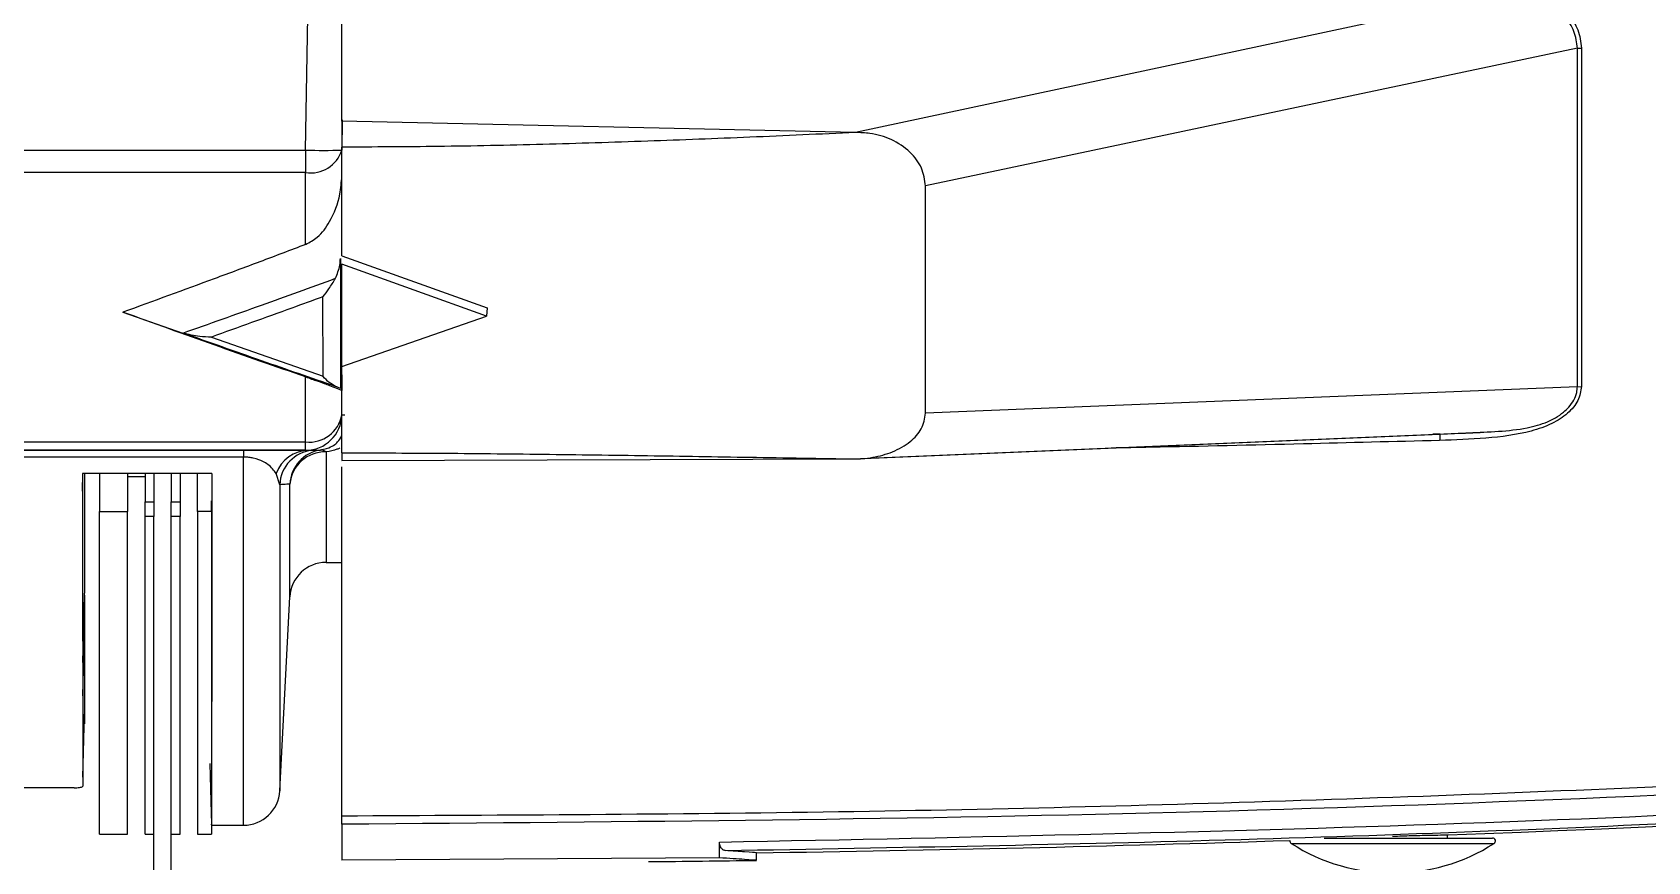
# Model space of a CAD drawing. Extents: x 2 to 136, y 1 to 99.
# Drawn here: x 102.324 to 105.091, y 41.868 to 43.287 of the extents above; entities that cross this region are included whole.
import ezdxf

# ---------------------------------------------------------------- set-up
doc = ezdxf.new("R2010")
doc.units = 0
doc.header["$MEASUREMENT"] = 0
doc.layers.add('OBJECT', color=7, linetype='CONTINUOUS')

msp = doc.modelspace()

# ---------------------------------------------------------------- linework, layer by layer
at = {"layer": 'OBJECT'}
for p, q in [((102.7924, 43.0857), (102.7976, 43.421)), ((104.7356, 43.3288), (103.7344, 43.1157)), ((102.8544, 43.1351), (102.8544, 43.3028)), ((104.9709, 43.2598), (103.8544, 43.0242)), ((102.8552, 43.1374), (102.8544, 43.0857)), ((103.7344, 43.1157), (102.8544, 43.1351)), ((101.8394, 43.0857), (102.7924, 43.0857)), ((102.7924, 43.0857), (102.7924, 43.0471)), ((102.8544, 42.9047), (102.8544, 43.0906)), ((102.7924, 43.0471), (101.8394, 43.0471)), ((102.7924, 42.924), (102.7924, 43.0471)), ((103.8544, 42.6353), (103.8544, 43.0242)), ((102.8544, 42.9047), (103.1033, 42.8156)), ((103.1021, 42.8014), (102.8544, 42.8901)), ((102.8544, 42.7149), (102.8544, 42.8901)), ((102.8222, 42.6984), (102.822, 42.8346)), ((102.4794, 42.8081), (102.5822, 42.7725)), ((103.1033, 42.8156), (103.1021, 42.8014)), ((102.8544, 42.7149), (103.1021, 42.8014)), ((102.6313, 42.7656), (102.8222, 42.6984)), ((102.7924, 42.5861), (102.7924, 42.6973)), ((102.8544, 42.5674), (102.8544, 42.7144)), ((102.8544, 42.7011), (102.8544, 42.6742)), ((104.9709, 42.6806), (103.8544, 42.6353)), ((104.9709, 42.6806), (104.9779, 42.6811)), ((101.8394, 42.5861), (102.7924, 42.5861)), ((102.7924, 42.5718), (102.7924, 42.5861)), ((103.7344, 42.5571), (104.7356, 42.5995)), ((103.7426, 42.5576), (104.7296, 42.5995)), ((104.7357, 42.5995), (104.7233, 42.5993)), ((104.7356, 42.5995), (104.7357, 42.5995)), ((104.7433, 42.6001), (104.8162, 42.6032)), ((102.7924, 42.5718), (101.8394, 42.5718)), ((101.8394, 42.5718), (102.6861, 42.5718)), ((102.6861, 42.5602), (101.8394, 42.5602)), ((102.6861, 42.5718), (102.6861, 42.5602)), ((102.6861, 41.93), (102.6861, 42.5602)), ((102.7976, 42.5717), (102.7924, 42.5718)), ((102.7976, 42.5717), (102.8044, 42.572)), ((102.8273, 42.569), (102.8273, 42.38)), ((102.6319, 42.5323), (102.4101, 42.5323)), ((102.4102, 42.5018), (102.411, 42.5323)), ((102.4135, 42.5323), (102.4135, 42.3272)), ((102.4394, 42.5323), (102.4394, 42.4672)), ((102.4874, 42.5323), (102.4874, 42.4672)), ((102.5174, 42.5323), (102.5174, 42.4835)), ((102.5323, 42.5323), (102.5323, 42.4835)), ((102.5623, 42.5323), (102.5623, 42.4835)), ((102.5772, 42.5323), (102.5772, 42.4835)), ((102.6072, 42.4672), (102.6072, 42.5323)), ((102.748, 42.5129), (102.7418, 42.5322)), ((102.8544, 42.5545), (103.7344, 42.5571)), ((102.8544, 41.9463), (102.8544, 42.5433)), ((102.4874, 42.5272), (102.5174, 42.5272)), ((102.748, 42.5129), (102.748, 41.9888)), ((102.7654, 42.3212), (102.7654, 42.514)), ((102.5174, 42.4835), (102.5323, 42.4835)), ((102.5174, 42.4583), (102.5174, 42.4835)), ((102.5323, 42.4835), (102.5323, 42.4583)), ((102.5623, 42.4835), (102.5772, 42.4835)), ((102.5623, 42.4583), (102.5623, 42.4835)), ((102.5772, 42.4835), (102.5772, 42.4583)), ((102.6312, 42.4672), (102.6312, 42.4852)), ((102.4394, 42.4672), (102.4874, 42.4672)), ((102.4394, 41.915), (102.4394, 42.4672)), ((102.4874, 41.915), (102.4874, 42.4672)), ((102.5323, 42.4583), (102.5174, 42.4583)), ((102.5174, 41.915), (102.5174, 42.4583)), ((102.5323, 41.9465), (102.5323, 42.4583)), ((102.5772, 42.4583), (102.5623, 42.4583)), ((102.5623, 41.9465), (102.5623, 42.4583)), ((102.5772, 41.915), (102.5772, 42.4583)), ((102.6312, 42.4672), (102.6072, 42.4672)), ((102.6072, 42.4672), (102.6072, 41.915)), ((102.6312, 42.4672), (102.6312, 41.915)), ((102.8273, 42.38), (102.8544, 42.38)), ((102.4105, 42.2087), (102.4135, 42.3236)), ((102.4135, 42.3236), (102.4135, 42.3272)), ((102.748, 41.9888), (102.7654, 42.3212)), ((102.4105, 42.1516), (102.4135, 42.2643)), ((102.4135, 42.2643), (102.4135, 42.2604)), ((102.4135, 42.2605), (102.4135, 42.1202)), ((102.4135, 42.2605), (102.4135, 42.2605)), ((102.4107, 42.0125), (102.4135, 42.1202)), ((102.4135, 42.1202), (102.4135, 42.1168)), ((102.3956, 41.994), (102.2358, 41.994)), ((102.5323, 41.765), (102.5323, 41.9465)), ((102.5623, 41.765), (102.5623, 41.9465)), ((102.6312, 41.93), (102.6861, 41.93)), ((102.8544, 41.9317), (102.8544, 41.8703)), ((102.4394, 41.915), (102.4874, 41.915)), ((102.5174, 41.915), (102.5323, 41.915)), ((102.5623, 41.915), (102.5772, 41.915)), ((102.6072, 41.915), (102.6312, 41.915)), ((103.5011, 41.8743), (103.5014, 41.9012)), ((104.4805, 41.899), (104.8282, 41.899)), ((104.537, 41.9082), (104.8255, 41.9082)), ((104.7481, 41.9082), (104.7481, 41.9134)), ((104.7509, 41.9135), (104.7509, 41.9135)), ((103.5011, 41.8743), (102.8544, 41.8703)), ((103.5644, 41.87), (103.5647, 41.883)), ((103.5644, 41.87), (103.5647, 41.883)), ((103.5644, 41.87), (103.5644, 41.87))]:
    msp.add_line(p, q, dxfattribs=at)
at = {"layer": 'OBJECT', "flags": 128}
msp.add_lwpolyline([(102.6285, 42.0358), (102.6302, 41.9705), (102.6312, 41.9319)], dxfattribs=at)
at = {"layer": 'OBJECT'}
for centre, radius, start, end in [((102.8227, 44.016), 0.9309, 268.134, 271.9495), ((102.8012, 43.102), 0.0556, 260.8356, 342.9673), ((102.7985, 42.6425), 0.0568, 263.852, 349.9204), ((102.7924, 42.6338), 0.062, 270.0041, 358.8485), ((102.7982, 42.5118), 0.0599, 90.5711, 160.0609), ((102.8099, 42.5102), 0.062, 95.1282, 177.4892), ((102.8273, 42.511), 0.062, 99.0486, 177.2), ((102.8255, 42.5087), 0.0603, 88.2793, 174.8878), ((102.8187, 42.5595), 0.0128, 47.8726, 95.1742), ((102.8273, 42.318), 0.062, 90, 177), ((102.8544, 92.538), 50.66, 272.14401, 276.67316), ((102.6861, 41.992), 0.062, 270, 357), ((102.8544, 92.538), 50.66, 270.80341, 271.83692), ((104.4832, 41.9032), 0.005, 170.9719, 237.4319), ((104.6544, 42.1712), 0.323, 237.4319, 302.5681), ((104.8255, 41.9032), 0.005, 302.5681, 90), ((102.8544, 92.525), 50.66, 270.59378, 270.80303)]:
    msp.add_arc(centre, radius, start, end, dxfattribs=at)
for points, knots in [([(104.7349, 43.3685), (104.7535, 43.3688), (104.789, 43.3694), (104.8418, 43.3669), (104.8888, 43.359), (104.9278, 43.3427), (104.9555, 43.3198), (104.974, 43.2916), (104.9766, 43.2707), (104.9779, 43.2602)], [0, 0, 0, 0, 0.175155, 0.335953, 0.499736, 0.628069, 0.749937, 0.875048, 1, 1, 1, 1]), ([(104.9709, 43.2598), (104.9697, 43.2696), (104.9673, 43.2893), (104.9494, 43.3157), (104.9223, 43.3359), (104.8861, 43.3473), (104.8453, 43.3476), (104.8047, 43.3417), (104.7725, 43.3359), (104.75, 43.3316), (104.7401, 43.3297), (104.7357, 43.3288)], [0, 0, 0, 0, 0.123068, 0.246586, 0.369053, 0.491538, 0.630311, 0.772463, 0.899411, 0.955665, 1, 1, 1, 1]), ([(104.9709, 42.6806), (104.9708, 42.7681), (104.9708, 42.9431), (104.9708, 43.1542), (104.9709, 43.2598)], [0, 0, 0, 0, 0.499778, 1, 1, 1, 1]), ([(104.9709, 43.2598), (104.972, 43.2599), (104.9744, 43.2601), (104.9767, 43.2602), (104.9779, 43.2602)], [0, 0, 0, 0, 0.5, 1, 1, 1, 1]), ([(104.9779, 43.2602), (104.9779, 43.1547), (104.978, 42.9437), (104.9779, 42.7686), (104.9779, 42.6811)], [0, 0, 0, 0, 0.500002, 1, 1, 1, 1]), ([(102.8544, 43.1351), (102.8544, 43.1283), (102.8544, 43.1148), (102.8544, 43.0997), (102.8544, 43.0925), (102.8544, 43.0906)], [0, 0, 0, 0, 0.425025, 0.850048, 1, 1, 1, 1]), ([(103.7344, 43.1157), (103.674, 43.1129), (103.5553, 43.1074), (103.3768, 43.1005), (103.1988, 43.095), (103.0242, 43.0913), (102.9093, 43.0908), (102.8544, 43.0906)], [0, 0, 0, 0, 0.206023, 0.404822, 0.608638, 0.812834, 1, 1, 1, 1]), ([(103.8544, 43.0242), (103.8529, 43.0346), (103.8499, 43.0554), (103.8287, 43.0837), (103.7975, 43.1045), (103.7638, 43.1146), (103.7426, 43.1154), (103.7344, 43.1157)], [0, 0, 0, 0, 0.217935, 0.435232, 0.661573, 0.868603, 1, 1, 1, 1]), ([(102.7924, 42.924), (102.7993, 42.9278), (102.8161, 42.9369), (102.8374, 42.9669), (102.8515, 43.0034), (102.8536, 43.0307), (102.8544, 43.0411)], [0, 0, 0, 0, 0.173965, 0.419974, 0.778927, 1, 1, 1, 1]), ([(102.7924, 42.924), (102.7663, 42.9141), (102.7141, 42.8944), (102.6098, 42.8556), (102.5315, 42.8271), (102.4794, 42.8081)], [0, 0, 0, 0, 0.250124, 0.500247, 1, 1, 1, 1]), ([(102.8433, 42.8661), (102.8464, 42.8735), (102.8511, 42.8843), (102.8517, 42.8961), (102.852, 42.8999)], [0, 0, 0, 0, 0.681912, 1, 1, 1, 1]), ([(102.852, 42.8999), (102.852, 42.8681), (102.8521, 42.7914), (102.8521, 42.7196), (102.8522, 42.6775)], [0, 0, 0, 0, 0.413967, 1, 1, 1, 1]), ([(102.5822, 42.7725), (102.6271, 42.7883), (102.7141, 42.8191), (102.8011, 42.8507), (102.8433, 42.8661)], [0, 0, 0, 0, 0.515589, 1, 1, 1, 1]), ([(102.822, 42.8346), (102.8221, 42.8347), (102.8255, 42.8388), (102.8329, 42.8483), (102.8397, 42.8599), (102.8433, 42.8661)], [0, 0, 0, 0, 0.0055, 0.474179, 1, 1, 1, 1]), ([(102.822, 42.8346), (102.8042, 42.8281), (102.7406, 42.8048), (102.677, 42.782), (102.6313, 42.7656)], [0, 0, 0, 0, 0.2808138, 1, 1, 1, 1]), ([(102.7924, 42.6973), (102.7402, 42.7154), (102.6359, 42.7517), (102.5315, 42.7893), (102.4794, 42.8081)], [0, 0, 0, 0, 0.499973, 1, 1, 1, 1]), ([(102.6313, 42.7656), (102.6312, 42.7656), (102.6244, 42.7656), (102.6075, 42.7662), (102.5917, 42.7701), (102.5822, 42.7725)], [0, 0, 0, 0, 0.004832, 0.40487, 1, 1, 1, 1]), ([(102.8435, 42.6811), (102.8013, 42.6956), (102.7142, 42.7257), (102.6271, 42.7565), (102.5822, 42.7725)], [0, 0, 0, 0, 0.4842849, 1, 1, 1, 1]), ([(102.7924, 42.6973), (102.7993, 42.6949), (102.8161, 42.6891), (102.8374, 42.6813), (102.8515, 42.6758), (102.8536, 42.6746), (102.8544, 42.6742)], [0, 0, 0, 0, 0.1739661, 0.4199742, 0.7789256, 1, 1, 1, 1]), ([(102.8435, 42.6811), (102.8399, 42.6831), (102.8331, 42.6868), (102.8257, 42.6944), (102.8222, 42.6984), (102.8222, 42.6984)], [0, 0, 0, 0, 0.521478, 0.994508, 1, 1, 1, 1]), ([(102.8522, 42.6775), (102.8514, 42.6779), (102.8502, 42.6786), (102.8451, 42.6805), (102.8435, 42.6811)], [0, 0, 0, 0, 0.67796, 1, 1, 1, 1]), ([(104.9779, 42.6811), (104.9766, 42.673), (104.9739, 42.6567), (104.9553, 42.6346), (104.9277, 42.6164), (104.8806, 42.5998), (104.814, 42.5914), (104.7613, 42.5895), (104.7349, 42.5886)], [0, 0, 0, 0, 0.125022, 0.250259, 0.372598, 0.500558, 0.75017, 1, 1, 1, 1]), ([(104.7357, 42.5995), (104.7523, 42.6002), (104.7855, 42.6016), (104.835, 42.6039), (104.8815, 42.6082), (104.9143, 42.6176), (104.9344, 42.6276), (104.9467, 42.6362), (104.9573, 42.6464), (104.9652, 42.6577), (104.9701, 42.6695), (104.9706, 42.6772), (104.9709, 42.6806)], [0, 0, 0, 0, 0.167654, 0.336418, 0.499288, 0.624454, 0.681334, 0.749951, 0.80526, 0.875043, 0.945879, 1, 1, 1, 1]), ([(102.8544, 42.6326), (102.8551, 42.6326), (102.8569, 42.6325), (102.8585, 42.6324), (102.8596, 42.6324)], [0, 0, 0, 0, 0.367336, 1, 1, 1, 1]), ([(103.7344, 42.5571), (103.7382, 42.5572), (103.7481, 42.5575), (103.7699, 42.5603), (103.7998, 42.5684), (103.829, 42.5855), (103.8497, 42.6086), (103.8528, 42.6262), (103.8544, 42.6353)], [0, 0, 0, 0, 0.061294, 0.157977, 0.353026, 0.568966, 0.7756, 1, 1, 1, 1]), ([(102.8176, 42.5722), (102.8213, 42.5731), (102.8374, 42.577), (102.8473, 42.5852), (102.8522, 42.5928), (102.8544, 42.5963)], [0, 0, 0, 0, 0.142491, 0.608093, 1, 1, 1, 1]), ([(104.7349, 42.5886), (104.6572, 42.5866), (104.4922, 42.5823), (104.3047, 42.578), (104.1948, 42.576), (104.1722, 42.5756)], [0, 0, 0, 0, 0.414648, 0.879416, 1, 1, 1, 1]), ([(104.7357, 42.5995), (104.7355, 42.5994), (104.7351, 42.5993), (104.735, 42.5922), (104.7349, 42.5886)], [0, 0, 0, 0, 0.499995, 1, 1, 1, 1]), ([(102.6861, 42.5718), (102.696, 42.5718), (102.7158, 42.5718), (102.7456, 42.5718), (102.7772, 42.5718), (102.7899, 42.5717), (102.7976, 42.5717)], [0, 0, 0, 0, 0.1679411, 0.334633, 0.5944455, 1, 1, 1, 1]), ([(102.7418, 42.5322), (102.7381, 42.5374), (102.7331, 42.5444), (102.7188, 42.5532), (102.708, 42.5575), (102.6957, 42.5597), (102.6897, 42.5601), (102.6866, 42.5601), (102.6861, 42.5602)], [0, 0, 0, 0, 0.476054, 0.640496, 0.854535, 0.926507, 0.987724, 1, 1, 1, 1]), ([(102.8044, 42.572), (102.8052, 42.572), (102.8096, 42.572), (102.8141, 42.5721), (102.817, 42.5722), (102.8176, 42.5722)], [0, 0, 0, 0, 0.169099, 0.845499, 1, 1, 1, 1]), ([(102.851, 42.5757), (102.8494, 42.5749), (102.8434, 42.5719), (102.8342, 42.5702), (102.8273, 42.569)], [0, 0, 0, 0, 0.260273, 1, 1, 1, 1]), ([(102.8544, 42.5674), (102.9093, 42.5673), (103.0242, 42.567), (103.1988, 42.5652), (103.3768, 42.5628), (103.5553, 42.5599), (103.674, 42.558), (103.7344, 42.5571)], [0, 0, 0, 0, 0.1871445, 0.3913482, 0.5951248, 0.793954, 1, 1, 1, 1]), ([(102.8544, 42.5674), (102.8544, 42.5637), (102.8544, 42.5563), (102.8544, 42.5536), (102.8544, 42.5543), (102.8544, 42.5545)], [0, 0, 0, 0, 0.425023, 0.850044, 1, 1, 1, 1]), ([(102.4101, 42.5323), (102.4101, 42.5302), (102.4101, 42.5261), (102.4101, 42.5199), (102.4101, 42.5138), (102.4101, 42.5078), (102.4102, 42.5038), (102.4102, 42.5018)], [0, 0, 0, 0, 0.204305, 0.403229, 0.602155, 0.801079, 1, 1, 1, 1]), ([(102.6319, 42.5323), (102.6319, 42.5309), (102.6318, 42.4763), (102.6317, 42.3753), (102.6315, 42.2446), (102.6314, 42.1345), (102.6313, 42.0473), (102.6313, 41.9834), (102.6313, 41.9446), (102.6312, 41.9277), (102.6312, 41.9313), (102.6312, 41.9319)], [0, 0, 0, 0, 0.003726, 0.140442, 0.277158, 0.417846, 0.558534, 0.69525, 0.831966, 0.972654, 1, 1, 1, 1]), ([(102.7654, 42.514), (102.7638, 42.5139), (102.759, 42.5135), (102.7524, 42.5132), (102.748, 42.5129)], [0, 0, 0, 0, 0.33844, 1, 1, 1, 1]), ([(102.4102, 42.5018), (102.4102, 42.4735), (102.4103, 42.4171), (102.4104, 42.3152), (102.4104, 42.2511), (102.4105, 42.2087)], [0, 0, 0, 0, 0.25383, 0.507659, 1, 1, 1, 1]), ([(102.4135, 42.3236), (102.4135, 42.3184), (102.4135, 42.3081), (102.4135, 42.288), (102.4135, 42.2738), (102.4135, 42.2643)], [0, 0, 0, 0, 0.250102, 0.500204, 1, 1, 1, 1]), ([(102.8544, 41.9463), (103.138, 41.9476), (103.7032, 41.9503), (104.5477, 41.9723), (105.3951, 42.0075), (106.2489, 42.0575), (107.1005, 42.1223), (107.9321, 42.1987), (108.475, 42.2598), (108.7413, 42.2898)], [0, 0, 0, 0, 0.144222, 0.287378, 0.429468, 0.575454, 0.722208, 0.863723, 1, 1, 1, 1]), ([(108.743, 42.2754), (108.2541, 42.2221), (107.2762, 42.1157), (105.8041, 42.0113), (104.3299, 41.9438), (103.3462, 41.9357), (102.8544, 41.9317)], [0, 0, 0, 0, 0.249972, 0.5, 0.749997, 1, 1, 1, 1]), ([(103.5014, 41.9012), (103.939, 41.91), (104.8141, 41.9276), (106.1253, 41.9978), (107.4345, 42.0973), (108.3046, 42.1927), (108.7396, 42.2404)], [0, 0, 0, 0, 0.250003, 0.5, 0.750017, 1, 1, 1, 1]), ([(103.5112, 41.8867), (103.8059, 41.892), (104.3918, 41.9025), (105.265, 41.9375), (106.1453, 41.9867), (107.0246, 42.052), (107.8951, 42.1309), (108.463, 42.1947), (108.7413, 42.2259)], [0, 0, 0, 0, 0.168616, 0.33527, 0.499962, 0.673057, 0.839737, 1, 1, 1, 1]), ([(102.4105, 42.2087), (102.4105, 42.2037), (102.4105, 42.1937), (102.4105, 42.1744), (102.4105, 42.1607), (102.4105, 42.1516)], [0, 0, 0, 0, 0.251493, 0.502986, 1, 1, 1, 1]), ([(102.4105, 42.1516), (102.4106, 42.1376), (102.4106, 42.1096), (102.4106, 42.0604), (102.4107, 42.0316), (102.4107, 42.0125)], [0, 0, 0, 0, 0.251571, 0.503141, 1, 1, 1, 1]), ([(102.4135, 42.1168), (102.4135, 42.1162), (102.4135, 42.1139), (102.4135, 42.1095), (102.4135, 42.1058), (102.4135, 42.1037)], [0, 0, 0, 0, 0.124522, 0.499558, 1, 1, 1, 1]), ([(102.4107, 42.0125), (102.4107, 42.0108), (102.4107, 42.0075), (102.4107, 42.0023), (102.4107, 41.9989), (102.4107, 41.997)], [0, 0, 0, 0, 0.312019, 0.624039, 1, 1, 1, 1]), ([(102.3956, 41.994), (102.3973, 41.9941), (102.4006, 41.9941), (102.4051, 41.9946), (102.4085, 41.9954), (102.4104, 41.9962), (102.4106, 41.9968), (102.4107, 41.997)], [0, 0, 0, 0, 0.210613, 0.421164, 0.633532, 0.848978, 1, 1, 1, 1]), ([(102.8544, 41.9317), (102.8544, 41.9334), (102.8544, 41.9359), (102.8544, 41.9389), (102.8544, 41.941), (102.8544, 41.9428), (102.8544, 41.9442), (102.8544, 41.9457), (102.8544, 41.9461), (102.8544, 41.9463)], [0, 0, 0, 0, 0.226967, 0.339208, 0.451479, 0.563734, 0.675982, 0.788244, 1, 1, 1, 1]), ([(103.5112, 41.8867), (103.5105, 41.8868), (103.5092, 41.887), (103.5072, 41.8881), (103.5056, 41.8895), (103.5038, 41.8917), (103.5025, 41.8943), (103.5016, 41.8978), (103.5015, 41.8998), (103.5014, 41.9012)], [0, 0, 0, 0, 0.152013, 0.292181, 0.422093, 0.539464, 0.752408, 0.836068, 1, 1, 1, 1]), ([(104.6544, 41.9114), (104.6652, 41.9117), (104.6869, 41.9124), (104.7159, 41.9131), (104.7375, 41.9134), (104.7497, 41.9135), (104.7497, 41.9135), (104.7496, 41.9135)], [0, 0, 0, 0, 0.214884, 0.429773, 0.644576, 0.859361, 1, 1, 1, 1]), ([(103.5644, 41.87), (103.5603, 41.8703), (103.5528, 41.871), (103.5173, 41.8733), (103.5011, 41.8743)], [0, 0, 0, 0, 0.541514, 1, 1, 1, 1]), ([(103.5647, 41.883), (103.5606, 41.8833), (103.5538, 41.8839), (103.5235, 41.8859), (103.5112, 41.8867)], [0, 0, 0, 0, 0.593383, 1, 1, 1, 1])]:
    msp.add_open_spline(points, degree=3, knots=knots, dxfattribs=at)

doc.saveas('drawing.dxf')
